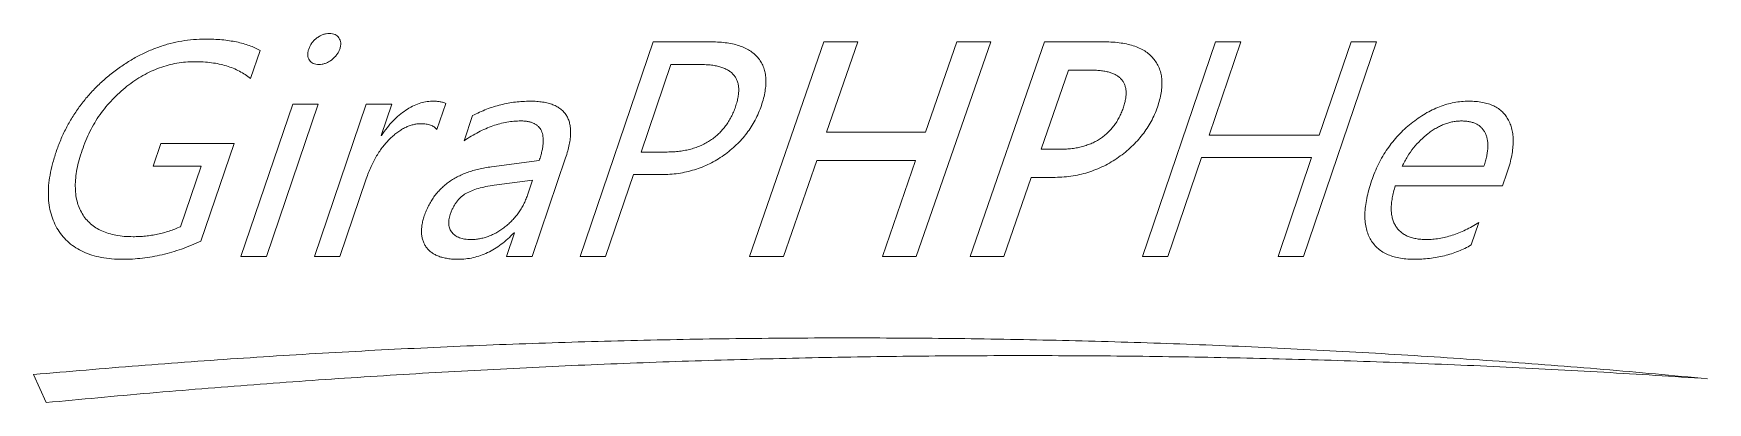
# Model space of a CAD drawing. Header units: inches. Extents: x 7.34 to 15.91, y 8.22 to 10.11.
import ezdxf

# ---------------------------------------------------------------- set-up
doc = ezdxf.new("R2010")
doc.units = ezdxf.units.IN
doc.header["$MEASUREMENT"] = 0

msp = doc.modelspace()

# ---------------------------------------------------------------- linework, layer by layer
at = {"color": 7, "linetype": 'Continuous', "lineweight": 15}
for p, q in [((10.1382, 8.9673), (10.512, 10.0673)), ((10.512, 10.0673), (10.8112, 10.0673)), ((11.0066, 8.9673), (11.3874, 10.0673)), ((11.3874, 10.0673), (11.5611, 10.0673)), ((11.5611, 10.0673), (11.4008, 9.6042)), ((12.2414, 10.0673), (11.8605, 8.9673)), ((11.9073, 9.6042), (12.0677, 10.0673)), ((12.0677, 10.0673), (12.2414, 10.0673)), ((12.1355, 8.9673), (12.5164, 10.0673)), ((12.5164, 10.0673), (12.8235, 10.0673)), ((13.0184, 8.9673), (13.3922, 10.0673)), ((13.5225, 10.0673), (13.3601, 9.5897)), ((13.3922, 10.0673), (13.5225, 10.0673)), ((14.2172, 10.0673), (13.8434, 8.9673)), ((13.9246, 9.5897), (14.087, 10.0673)), ((14.087, 10.0673), (14.2172, 10.0673)), ((8.4995, 10.023), (8.4506, 9.8792)), ((10.6029, 9.9515), (10.4505, 9.5028)), ((10.7526, 9.9515), (10.6029, 9.9515)), ((12.6401, 9.9226), (12.4996, 9.5173)), ((12.7556, 9.9226), (12.6401, 9.9226)), ((8.4013, 8.9673), (8.667, 9.7489)), ((8.7973, 9.7489), (8.5316, 8.9673)), ((8.667, 9.7489), (8.7973, 9.7489)), ((8.7776, 8.9673), (9.0434, 9.7489)), ((9.0434, 9.7489), (9.1736, 9.7489)), ((9.1736, 9.7489), (9.1189, 9.5881)), ((9.4498, 9.7523), (9.4043, 9.6186)), ((9.5438, 9.5607), (9.5875, 9.6896)), ((11.4008, 9.6042), (11.9073, 9.6042)), ((7.9508, 9.4305), (7.9902, 9.5463)), ((7.9902, 9.5463), (8.3665, 9.5463)), ((8.3665, 9.5463), (8.1966, 9.0465)), ((9.1189, 9.5881), (9.1218, 9.5881)), ((13.3601, 9.5897), (13.9246, 9.5897)), ((9.6838, 9.4271), (9.9292, 9.4594)), ((10.064, 9.4732), (9.8921, 8.9673)), ((10.4505, 9.5028), (10.5844, 9.5028)), ((11.3506, 9.4594), (11.1803, 8.9673)), ((11.8571, 9.4594), (11.3506, 9.4594)), ((11.6868, 8.9673), (11.8571, 9.4594)), ((12.4996, 9.5173), (12.5998, 9.5173)), ((13.3208, 9.4739), (13.1487, 8.9673)), ((13.8853, 9.4739), (13.3208, 9.4739)), ((13.7132, 8.9673), (13.8853, 9.4739)), ((8.1969, 9.4305), (7.9508, 9.4305)), ((8.0913, 9.1197), (8.1969, 9.4305)), ((9.0434, 9.3658), (8.9079, 8.9673)), ((9.8946, 9.3581), (9.6985, 9.3326)), ((9.8686, 9.2814), (9.8946, 9.3581)), ((10.4111, 9.3871), (10.2684, 8.9673)), ((10.5538, 9.3871), (10.4111, 9.3871)), ((12.4494, 9.3726), (12.3092, 8.9673)), ((12.5593, 9.3726), (12.4494, 9.3726)), ((14.3498, 9.4305), (14.7679, 9.4305)), ((14.8858, 9.3938), (14.8638, 9.3292)), ((14.8638, 9.3292), (14.3138, 9.3292)), ((9.7618, 8.9673), (9.8032, 9.0892)), ((9.8032, 9.0892), (9.8003, 9.0892)), ((14.7419, 9.141), (14.7028, 9.0261)), ((8.5316, 8.9673), (8.4013, 8.9673)), ((8.9079, 8.9673), (8.7776, 8.9673)), ((9.8921, 8.9673), (9.7618, 8.9673)), ((10.2684, 8.9673), (10.1382, 8.9673)), ((11.1803, 8.9673), (11.0066, 8.9673)), ((11.8605, 8.9673), (11.6868, 8.9673)), ((12.3092, 8.9673), (12.1355, 8.9673)), ((13.1487, 8.9673), (13.0184, 8.9673)), ((13.8434, 8.9673), (13.7132, 8.9673)), ((7.3386, 8.3618), (7.4031, 8.2182))]:
    msp.add_line(p, q, dxfattribs=at)
for points, knots in [([(7.4544, 9.5028), (7.4619, 9.5236), (7.4769, 9.5649), (7.5047, 9.6242), (7.5363, 9.6808), (7.5726, 9.7341), (7.6121, 9.7852), (7.6563, 9.8329), (7.7043, 9.878), (7.756, 9.9197), (7.81, 9.9577), (7.8656, 9.991), (7.9223, 10.0188), (7.9799, 10.0418), (8.0384, 10.0598), (8.0979, 10.0724), (8.1584, 10.0805), (8.199, 10.0813), (8.2195, 10.0818)], [0, 0, 0, 0, 0.0648621, 0.1288254, 0.1920466, 0.2550256, 0.3179361, 0.3813723, 0.4457239, 0.5111888, 0.5763335, 0.6394539, 0.7011172, 0.7616129, 0.8213296, 0.8806244, 0.9399737, 1, 1, 1, 1]), ([(8.2195, 10.0818), (8.234, 10.0816), (8.2622, 10.0813), (8.3033, 10.0787), (8.342, 10.0737), (8.3783, 10.0677), (8.4121, 10.0592), (8.4437, 10.0494), (8.4728, 10.0375), (8.4907, 10.0278), (8.4995, 10.023)], [0, 0, 0, 0, 0.150155, 0.292768, 0.426699, 0.554473, 0.674513, 0.78851, 0.896832, 1, 1, 1, 1]), ([(8.7482, 10.0307), (8.7504, 10.0363), (8.7546, 10.0474), (8.7645, 10.0624), (8.7764, 10.0762), (8.7904, 10.0882), (8.8058, 10.098), (8.8216, 10.1055), (8.8378, 10.11), (8.8488, 10.1105), (8.8543, 10.1107)], [0, 0, 0, 0, 0.127189, 0.252648, 0.379978, 0.513047, 0.644287, 0.766263, 0.884133, 1, 1, 1, 1]), ([(8.8543, 10.1107), (8.8595, 10.1105), (8.8695, 10.1102), (8.8833, 10.1057), (8.8949, 10.0984), (8.9039, 10.0881), (8.91, 10.0758), (8.9132, 10.0618), (8.9119, 10.0464), (8.909, 10.0361), (8.9074, 10.0307)], [0, 0, 0, 0, 0.135148, 0.256098, 0.371934, 0.486663, 0.604471, 0.724266, 0.853288, 1, 1, 1, 1]), ([(10.8112, 10.0673), (10.8252, 10.0671), (10.8521, 10.0667), (10.8908, 10.0625), (10.9262, 10.0561), (10.9584, 10.047), (10.9871, 10.0347), (11.0124, 10.0199), (11.0348, 10.0027), (11.0531, 9.9823), (11.0684, 9.9598), (11.0794, 9.9348), (11.087, 9.9077), (11.0905, 9.8784), (11.0901, 9.8469), (11.086, 9.8134), (11.0787, 9.7776), (11.071, 9.7535), (11.067, 9.741)], [0, 0, 0, 0, 0.0814582, 0.1562865, 0.2257406, 0.2900154, 0.3500197, 0.4063242, 0.4602632, 0.5129389, 0.5650202, 0.6173309, 0.6709637, 0.7278622, 0.7882691, 0.8530427, 0.9236948, 1, 1, 1, 1]), ([(12.8235, 10.0673), (12.8383, 10.0671), (12.8669, 10.0667), (12.908, 10.0623), (12.9455, 10.0554), (12.9794, 10.0458), (13.0098, 10.0331), (13.0367, 10.0176), (13.0599, 9.9991), (13.0793, 9.9778), (13.095, 9.9542), (13.107, 9.9285), (13.1148, 9.9007), (13.119, 9.8709), (13.1186, 9.8391), (13.115, 9.8054), (13.1071, 9.7698), (13.0995, 9.7458), (13.0955, 9.7333)], [0, 0, 0, 0, 0.083237, 0.160098, 0.231001, 0.296496, 0.357441, 0.41517, 0.469848, 0.523058, 0.575768, 0.627918, 0.68152, 0.736946, 0.796072, 0.85894, 0.926783, 1, 1, 1, 1]), ([(8.1639, 9.966), (8.1485, 9.9656), (8.118, 9.9648), (8.0727, 9.9588), (8.0281, 9.9487), (7.9843, 9.9349), (7.9412, 9.9172), (7.8988, 9.8954), (7.8573, 9.8694), (7.8169, 9.84), (7.7782, 9.8074), (7.7422, 9.7723), (7.709, 9.7348), (7.6789, 9.6949), (7.6514, 9.6528), (7.6273, 9.6082), (7.6056, 9.5614), (7.5938, 9.5288), (7.5878, 9.5123)], [0, 0, 0, 0, 0.0588156, 0.1171922, 0.1753359, 0.2339231, 0.293372, 0.3542146, 0.4166206, 0.4810583, 0.5461737, 0.6104454, 0.6742165, 0.7380691, 0.8022958, 0.8669308, 0.932855, 1, 1, 1, 1]), ([(8.4506, 9.8792), (8.4417, 9.8862), (8.4237, 9.9003), (8.3936, 9.9177), (8.3613, 9.9328), (8.3266, 9.945), (8.2893, 9.9545), (8.2497, 9.9611), (8.2076, 9.9653), (8.1787, 9.9658), (8.1639, 9.966)], [0, 0, 0, 0, 0.110949, 0.224356, 0.340178, 0.460188, 0.585407, 0.716736, 0.854219, 1, 1, 1, 1]), ([(8.8002, 9.9515), (8.7951, 9.9517), (8.7853, 9.9521), (8.7717, 9.9566), (8.7603, 9.9637), (8.7513, 9.9736), (8.7454, 9.9858), (8.7425, 9.9997), (8.7438, 10.015), (8.7467, 10.0252), (8.7482, 10.0307)], [0, 0, 0, 0, 0.134941, 0.255588, 0.370205, 0.484959, 0.601654, 0.72067, 0.851375, 1, 1, 1, 1]), ([(8.9074, 10.0307), (8.9054, 10.0253), (8.9012, 10.0146), (8.8915, 9.9999), (8.8795, 9.9863), (8.8652, 9.9743), (8.8498, 9.9642), (8.8335, 9.9571), (8.817, 9.9522), (8.8058, 9.9518), (8.8002, 9.9515)], [0, 0, 0, 0, 0.1219171, 0.2435922, 0.3717502, 0.5058016, 0.6390188, 0.7615754, 0.8827439, 1, 1, 1, 1]), ([(10.9344, 9.7349), (10.9372, 9.7436), (10.9425, 9.7603), (10.948, 9.785), (10.9508, 9.8079), (10.9512, 9.8292), (10.949, 9.8488), (10.944, 9.8669), (10.9365, 9.8833), (10.9262, 9.8979), (10.9133, 9.9107), (10.8978, 9.9217), (10.8798, 9.9308), (10.8594, 9.9386), (10.8363, 9.9443), (10.8107, 9.9486), (10.7825, 9.951), (10.7629, 9.9514), (10.7526, 9.9515)], [0, 0, 0, 0, 0.076742, 0.147433, 0.211853, 0.270759, 0.325596, 0.377536, 0.427125, 0.476678, 0.526838, 0.57904, 0.635413, 0.696348, 0.762404, 0.834979, 0.913825, 1, 1, 1, 1]), ([(12.9198, 9.7274), (12.9224, 9.7353), (12.9272, 9.7503), (12.9322, 9.7725), (12.9351, 9.7931), (12.9354, 9.8124), (12.9335, 9.8301), (12.9289, 9.8463), (12.9221, 9.861), (12.9128, 9.8742), (12.9012, 9.8857), (12.8873, 9.8959), (12.871, 9.9041), (12.8524, 9.9109), (12.8315, 9.9163), (12.8083, 9.92), (12.7827, 9.9223), (12.7649, 9.9225), (12.7556, 9.9226)], [0, 0, 0, 0, 0.076952, 0.14668, 0.211027, 0.270619, 0.324967, 0.376678, 0.426229, 0.475046, 0.525608, 0.577769, 0.634519, 0.695072, 0.761727, 0.834219, 0.913746, 1, 1, 1, 1]), ([(9.1218, 9.5881), (9.1309, 9.6013), (9.1487, 9.6271), (9.1787, 9.6618), (9.2105, 9.692), (9.2441, 9.7172), (9.2782, 9.7377), (9.3126, 9.7524), (9.3467, 9.7615), (9.3694, 9.7628), (9.3806, 9.7634)], [0, 0, 0, 0, 0.148252, 0.288997, 0.423017, 0.552846, 0.675882, 0.790112, 0.897213, 1, 1, 1, 1]), ([(9.3806, 9.7634), (9.3879, 9.7633), (9.4017, 9.763), (9.4207, 9.7612), (9.4366, 9.7577), (9.4456, 9.754), (9.4498, 9.7523)], [0, 0, 0, 0, 0.314018, 0.58459, 0.811444, 1, 1, 1, 1]), ([(9.5875, 9.6896), (9.5993, 9.6955), (9.6229, 9.7071), (9.6589, 9.7223), (9.6954, 9.735), (9.7322, 9.7455), (9.7694, 9.7532), (9.8068, 9.7593), (9.8446, 9.7627), (9.8699, 9.7631), (9.8826, 9.7634)], [0, 0, 0, 0, 0.129091, 0.25613, 0.381638, 0.506339, 0.629809, 0.752795, 0.87625, 1, 1, 1, 1]), ([(9.8826, 9.7634), (9.8938, 9.7632), (9.9152, 9.7628), (9.9458, 9.7594), (9.9736, 9.7539), (9.9984, 9.746), (10.0204, 9.7358), (10.0396, 9.7234), (10.0555, 9.7082), (10.0687, 9.6911), (10.0784, 9.6714), (10.0855, 9.6498), (10.0892, 9.6256), (10.0899, 9.5994), (10.0882, 9.5709), (10.0829, 9.5402), (10.075, 9.5073), (10.0678, 9.4849), (10.064, 9.4732)], [0, 0, 0, 0, 0.077491, 0.148569, 0.213737, 0.273644, 0.329125, 0.381228, 0.431573, 0.480867, 0.530715, 0.583007, 0.638667, 0.699405, 0.76495, 0.836525, 0.91509, 1, 1, 1, 1]), ([(11.067, 9.741), (11.0623, 9.7282), (11.0529, 9.703), (11.0356, 9.6665), (11.0154, 9.632), (10.9928, 9.599), (10.9671, 9.568), (10.9387, 9.5388), (10.9078, 9.5112), (10.8743, 9.4857), (10.839, 9.4624), (10.802, 9.4422), (10.7637, 9.4252), (10.7241, 9.4114), (10.6834, 9.4006), (10.6414, 9.3925), (10.598, 9.388), (10.5687, 9.3874), (10.5538, 9.3871)], [0, 0, 0, 0, 0.061192, 0.121364, 0.181492, 0.241326, 0.301653, 0.362673, 0.42451, 0.488241, 0.552027, 0.615114, 0.677923, 0.740558, 0.80384, 0.8678, 0.933037, 1, 1, 1, 1]), ([(10.5844, 9.5028), (10.5951, 9.503), (10.6164, 9.5033), (10.6475, 9.5063), (10.6773, 9.5111), (10.7059, 9.5175), (10.7331, 9.5262), (10.759, 9.5367), (10.7837, 9.5487), (10.8068, 9.5632), (10.8286, 9.5789), (10.8487, 9.5966), (10.8672, 9.6158), (10.8841, 9.6365), (10.8994, 9.6588), (10.9126, 9.6828), (10.9248, 9.708), (10.9312, 9.7258), (10.9344, 9.7349)], [0, 0, 0, 0, 0.071643, 0.141059, 0.207502, 0.272253, 0.33529, 0.396854, 0.457773, 0.517813, 0.577314, 0.63658, 0.69502, 0.754464, 0.813916, 0.874233, 0.936286, 1, 1, 1, 1]), ([(13.0955, 9.7333), (13.0909, 9.7206), (13.0816, 9.6953), (13.0633, 9.6593), (13.0428, 9.6246), (13.0194, 9.5914), (12.9929, 9.56), (12.9635, 9.5303), (12.9314, 9.502), (12.8965, 9.4755), (12.8596, 9.4513), (12.8209, 9.4302), (12.7806, 9.4126), (12.7392, 9.3977), (12.6962, 9.3864), (12.6518, 9.3787), (12.606, 9.3734), (12.575, 9.3729), (12.5593, 9.3726)], [0, 0, 0, 0, 0.058814, 0.117083, 0.175507, 0.234147, 0.293775, 0.354115, 0.416203, 0.480137, 0.544403, 0.608287, 0.671768, 0.735504, 0.799666, 0.86501, 0.931697, 1, 1, 1, 1]), ([(12.5998, 9.5173), (12.6098, 9.5175), (12.6293, 9.5179), (12.6579, 9.5204), (12.6853, 9.5246), (12.7115, 9.5307), (12.7363, 9.5385), (12.76, 9.5477), (12.7824, 9.5588), (12.8035, 9.5717), (12.8231, 9.5863), (12.8416, 9.602), (12.8583, 9.6195), (12.8736, 9.6382), (12.8874, 9.6584), (12.8998, 9.6801), (12.9108, 9.7031), (12.9168, 9.7192), (12.9198, 9.7274)], [0, 0, 0, 0, 0.072576, 0.142084, 0.209396, 0.27485, 0.337599, 0.399035, 0.459741, 0.519687, 0.579042, 0.637877, 0.696567, 0.754761, 0.814058, 0.874861, 0.936317, 1, 1, 1, 1]), ([(14.1924, 9.3552), (14.1976, 9.37), (14.2081, 9.3993), (14.2276, 9.4413), (14.2489, 9.4815), (14.2733, 9.5194), (14.3, 9.5552), (14.3293, 9.589), (14.361, 9.6207), (14.395, 9.6499), (14.4304, 9.6764), (14.4665, 9.6996), (14.5028, 9.7194), (14.5398, 9.7353), (14.577, 9.7478), (14.6145, 9.757), (14.6525, 9.7623), (14.6779, 9.763), (14.6906, 9.7634)], [0, 0, 0, 0, 0.068729, 0.136231, 0.202539, 0.268007, 0.3331, 0.398153, 0.463507, 0.529276, 0.594368, 0.656722, 0.717129, 0.77538, 0.832477, 0.888839, 0.944483, 1, 1, 1, 1]), ([(14.6906, 9.7634), (14.7028, 9.7631), (14.7263, 9.7625), (14.76, 9.758), (14.7905, 9.7504), (14.8179, 9.7399), (14.8421, 9.7259), (14.8629, 9.7088), (14.8805, 9.6886), (14.8949, 9.6655), (14.9057, 9.6397), (14.9135, 9.6115), (14.9174, 9.5808), (14.9179, 9.5479), (14.9152, 9.5125), (14.9085, 9.4749), (14.8992, 9.4349), (14.8903, 9.4079), (14.8858, 9.3938)], [0, 0, 0, 0, 0.070899, 0.136199, 0.196646, 0.252996, 0.306092, 0.357653, 0.40878, 0.460829, 0.51451, 0.570729, 0.629846, 0.693259, 0.76167, 0.835278, 0.914393, 1, 1, 1, 1]), ([(9.3218, 9.6476), (9.3153, 9.6474), (9.3021, 9.647), (9.2825, 9.6431), (9.2629, 9.6373), (9.2432, 9.629), (9.2237, 9.6183), (9.2043, 9.605), (9.1846, 9.5897), (9.1653, 9.572), (9.1463, 9.5525), (9.1284, 9.5308), (9.1115, 9.5076), (9.0956, 9.4826), (9.081, 9.4558), (9.0671, 9.4275), (9.0544, 9.3974), (9.0471, 9.3765), (9.0434, 9.3658)], [0, 0, 0, 0, 0.046408, 0.093533, 0.142449, 0.192675, 0.245472, 0.301353, 0.36084, 0.423387, 0.488536, 0.555098, 0.623737, 0.693977, 0.766553, 0.841483, 0.919225, 1, 1, 1, 1]), ([(9.4043, 9.6186), (9.4, 9.6232), (9.391, 9.6326), (9.3717, 9.6415), (9.3483, 9.6468), (9.3311, 9.6473), (9.3218, 9.6476)], [0, 0, 0, 0, 0.205408, 0.42926, 0.691512, 1, 1, 1, 1]), ([(9.8353, 9.6621), (9.8234, 9.6618), (9.7994, 9.6611), (9.7633, 9.6561), (9.7271, 9.6483), (9.6907, 9.637), (9.6541, 9.6228), (9.6173, 9.6051), (9.5802, 9.5847), (9.5561, 9.5688), (9.5438, 9.5607)], [0, 0, 0, 0, 0.114181, 0.229968, 0.348212, 0.46902, 0.59451, 0.724005, 0.859412, 1, 1, 1, 1]), ([(9.9292, 9.4594), (9.9318, 9.4676), (9.9369, 9.4833), (9.9429, 9.5063), (9.947, 9.5277), (9.9493, 9.5476), (9.9499, 9.5658), (9.9486, 9.5826), (9.9455, 9.5978), (9.9404, 9.6114), (9.9337, 9.6235), (9.9248, 9.6339), (9.9145, 9.6428), (9.902, 9.6499), (9.888, 9.6556), (9.872, 9.6592), (9.8543, 9.6619), (9.8418, 9.662), (9.8353, 9.6621)], [0, 0, 0, 0, 0.092555, 0.177096, 0.255474, 0.326462, 0.392141, 0.451515, 0.506999, 0.558042, 0.607409, 0.655152, 0.704038, 0.75381, 0.808, 0.866392, 0.930245, 1, 1, 1, 1]), ([(14.653, 9.6621), (14.6457, 9.6619), (14.6311, 9.6617), (14.6093, 9.6582), (14.5876, 9.6533), (14.5662, 9.6462), (14.5448, 9.6372), (14.5238, 9.6259), (14.5026, 9.6131), (14.4751, 9.5927), (14.442, 9.5641), (14.4066, 9.5244), (14.3752, 9.4798), (14.3584, 9.4471), (14.3498, 9.4305)], [0, 0, 0, 0, 0.054727, 0.109416, 0.164387, 0.220719, 0.278307, 0.337564, 0.399053, 0.46321, 0.593452, 0.725189, 0.859993, 1, 1, 1, 1]), ([(14.7679, 9.4305), (14.7708, 9.4393), (14.7763, 9.4564), (14.782, 9.4816), (14.7863, 9.5052), (14.7882, 9.5274), (14.7877, 9.5481), (14.7857, 9.5672), (14.781, 9.5848), (14.7746, 9.601), (14.7659, 9.6154), (14.7553, 9.628), (14.743, 9.6388), (14.7286, 9.6474), (14.7123, 9.6539), (14.6942, 9.6587), (14.6742, 9.6617), (14.6603, 9.6619), (14.653, 9.6621)], [0, 0, 0, 0, 0.087681, 0.168706, 0.24372, 0.313603, 0.378294, 0.438416, 0.494957, 0.549466, 0.601755, 0.652715, 0.703595, 0.755884, 0.810393, 0.868489, 0.931712, 1, 1, 1, 1]), ([(7.7955, 8.9528), (7.7765, 8.9532), (7.7399, 8.9539), (7.6872, 8.9614), (7.6388, 8.9728), (7.5948, 8.9894), (7.5553, 9.0108), (7.5199, 9.0367), (7.4895, 9.0679), (7.4636, 9.1033), (7.4428, 9.1426), (7.4272, 9.1853), (7.4179, 9.2311), (7.4139, 9.2799), (7.4153, 9.3316), (7.423, 9.3862), (7.4356, 9.4439), (7.448, 9.4827), (7.4544, 9.5028)], [0, 0, 0, 0, 0.071608, 0.138369, 0.200871, 0.259426, 0.315552, 0.370171, 0.424597, 0.479676, 0.535532, 0.592254, 0.650789, 0.712008, 0.776741, 0.846044, 0.92019, 1, 1, 1, 1]), ([(7.5878, 9.5123), (7.5825, 9.4956), (7.5722, 9.4634), (7.561, 9.4157), (7.5542, 9.3708), (7.5521, 9.3285), (7.5542, 9.2889), (7.5606, 9.2519), (7.5718, 9.2179), (7.5872, 9.1867), (7.6067, 9.1586), (7.6304, 9.1344), (7.6576, 9.1138), (7.6887, 9.0973), (7.7234, 9.0844), (7.7618, 9.0753), (7.8038, 9.0695), (7.8331, 9.0689), (7.8484, 9.0686)], [0, 0, 0, 0, 0.082987, 0.159747, 0.230978, 0.297264, 0.359303, 0.417885, 0.473717, 0.528161, 0.581584, 0.634195, 0.687304, 0.742248, 0.800033, 0.861589, 0.92804, 1, 1, 1, 1]), ([(9.3405, 9.1756), (9.3437, 9.1844), (9.35, 9.2018), (9.3617, 9.2266), (9.3745, 9.2504), (9.3892, 9.2725), (9.4054, 9.2932), (9.4231, 9.3125), (9.4424, 9.3303), (9.4629, 9.347), (9.4853, 9.3619), (9.5091, 9.3755), (9.5345, 9.3877), (9.5614, 9.3985), (9.5898, 9.4078), (9.6197, 9.4157), (9.6512, 9.4223), (9.6728, 9.4255), (9.6838, 9.4271)], [0, 0, 0, 0, 0.0621988, 0.1229855, 0.1824427, 0.241399, 0.2992645, 0.3571017, 0.4152791, 0.4737667, 0.5330016, 0.5936309, 0.655967, 0.7202973, 0.7862501, 0.8547141, 0.9259013, 1, 1, 1, 1]), ([(14.4077, 8.9528), (14.3945, 8.9531), (14.3692, 8.9536), (14.3329, 8.9586), (14.2999, 8.9669), (14.2701, 8.9785), (14.2435, 8.9932), (14.2203, 9.0115), (14.2008, 9.0333), (14.1842, 9.0581), (14.172, 9.0862), (14.1629, 9.1168), (14.1585, 9.1503), (14.1573, 9.1863), (14.1606, 9.2249), (14.1671, 9.2661), (14.178, 9.3099), (14.1875, 9.3397), (14.1924, 9.3552)], [0, 0, 0, 0, 0.069789, 0.134514, 0.194486, 0.250451, 0.30374, 0.355377, 0.406732, 0.459085, 0.513082, 0.569012, 0.628522, 0.691874, 0.760203, 0.834061, 0.913669, 1, 1, 1, 1]), ([(9.6985, 9.3326), (9.6842, 9.3303), (9.6568, 9.3261), (9.618, 9.317), (9.5839, 9.305), (9.5583, 9.2933), (9.5403, 9.2819), (9.5279, 9.272), (9.5163, 9.2608), (9.506, 9.2477), (9.4962, 9.2335), (9.4877, 9.2176), (9.4797, 9.2005), (9.4753, 9.1884), (9.473, 9.1822)], [0, 0, 0, 0, 0.150471, 0.28704, 0.412016, 0.524495, 0.578223, 0.632131, 0.687908, 0.74511, 0.804677, 0.866194, 0.931538, 1, 1, 1, 1]), ([(9.5782, 9.0542), (9.5859, 9.0543), (9.6012, 9.0545), (9.624, 9.058), (9.6464, 9.0628), (9.6685, 9.07), (9.6903, 9.0791), (9.7117, 9.0902), (9.7329, 9.1031), (9.7533, 9.1182), (9.7728, 9.1349), (9.7912, 9.1525), (9.808, 9.1713), (9.8231, 9.1913), (9.837, 9.2121), (9.8492, 9.2341), (9.86, 9.2572), (9.8657, 9.2733), (9.8686, 9.2814)], [0, 0, 0, 0, 0.058812, 0.116988, 0.175417, 0.234087, 0.294006, 0.355591, 0.418435, 0.483542, 0.549346, 0.614133, 0.678198, 0.741921, 0.805519, 0.869481, 0.934186, 1, 1, 1, 1]), ([(14.3138, 9.3292), (14.3107, 9.3186), (14.3046, 9.2981), (14.2981, 9.268), (14.2937, 9.2397), (14.2926, 9.2131), (14.2939, 9.1885), (14.2976, 9.1657), (14.3041, 9.1447), (14.3135, 9.1257), (14.3254, 9.1089), (14.3394, 9.094), (14.3561, 9.0816), (14.3749, 9.0714), (14.3961, 9.0638), (14.4196, 9.0581), (14.4453, 9.0548), (14.4633, 9.0544), (14.4726, 9.0542)], [0, 0, 0, 0, 0.084643, 0.163256, 0.23619, 0.303821, 0.366288, 0.424868, 0.480576, 0.534039, 0.586271, 0.638148, 0.690124, 0.744649, 0.801293, 0.862503, 0.928907, 1, 1, 1, 1]), ([(9.5135, 8.9528), (9.5042, 8.953), (9.4862, 8.9532), (9.4602, 8.9563), (9.4365, 8.9609), (9.4149, 8.9674), (9.3956, 8.976), (9.3784, 8.9864), (9.3636, 8.999), (9.351, 9.0133), (9.3411, 9.0294), (9.3332, 9.0466), (9.3284, 9.0652), (9.3255, 9.085), (9.3258, 9.106), (9.3279, 9.1282), (9.3331, 9.1517), (9.338, 9.1674), (9.3405, 9.1756)], [0, 0, 0, 0, 0.080496, 0.154941, 0.224417, 0.288243, 0.348653, 0.405738, 0.460984, 0.515245, 0.56889, 0.62291, 0.677369, 0.734351, 0.794042, 0.857957, 0.926294, 1, 1, 1, 1]), ([(9.473, 9.1822), (9.4705, 9.1733), (9.4656, 9.1565), (9.4647, 9.1314), (9.4699, 9.1087), (9.4816, 9.0891), (9.4988, 9.0731), (9.5212, 9.062), (9.5482, 9.0552), (9.5678, 9.0545), (9.5782, 9.0542)], [0, 0, 0, 0, 0.136841, 0.257548, 0.367837, 0.478013, 0.591051, 0.710474, 0.845419, 1, 1, 1, 1]), ([(7.8484, 9.0686), (7.8592, 9.0688), (7.8805, 9.0693), (7.9123, 9.0715), (7.9436, 9.0756), (7.9743, 9.0813), (8.0045, 9.0882), (8.0339, 9.0971), (8.0629, 9.1075), (8.0818, 9.1156), (8.0913, 9.1197)], [0, 0, 0, 0, 0.129362, 0.256283, 0.38213, 0.507172, 0.630665, 0.753397, 0.876392, 1, 1, 1, 1]), ([(9.8003, 9.0892), (9.7896, 9.0784), (9.7687, 9.0574), (9.7354, 9.0292), (9.7006, 9.006), (9.6652, 8.9864), (9.6287, 8.9715), (9.5911, 8.9608), (9.5527, 8.9539), (9.5266, 8.9532), (9.5135, 8.9528)], [0, 0, 0, 0, 0.139414, 0.272004, 0.399591, 0.522485, 0.642852, 0.760867, 0.880164, 1, 1, 1, 1]), ([(14.4726, 9.0542), (14.4835, 9.0544), (14.5056, 9.055), (14.5387, 9.0592), (14.572, 9.066), (14.6056, 9.0756), (14.6395, 9.0878), (14.6736, 9.1029), (14.708, 9.1205), (14.7305, 9.1341), (14.7419, 9.141)], [0, 0, 0, 0, 0.114473, 0.230509, 0.348852, 0.470203, 0.595956, 0.725222, 0.859983, 1, 1, 1, 1]), ([(8.1966, 9.0465), (8.1802, 9.039), (8.1476, 9.0241), (8.0978, 9.0052), (8.0478, 8.9891), (7.9976, 8.976), (7.9473, 8.9654), (7.8968, 8.9584), (7.8462, 8.9535), (7.8124, 8.9531), (7.7955, 8.9528)], [0, 0, 0, 0, 0.130416, 0.258639, 0.385029, 0.509436, 0.633414, 0.75554, 0.877991, 1, 1, 1, 1]), ([(14.7028, 9.0261), (14.6921, 9.0202), (14.6706, 9.0084), (14.6368, 8.9935), (14.6017, 8.9812), (14.5654, 8.9706), (14.5277, 8.9629), (14.4889, 8.9569), (14.4487, 8.9535), (14.4215, 8.9531), (14.4077, 8.9528)], [0, 0, 0, 0, 0.11906, 0.238872, 0.359791, 0.482189, 0.606917, 0.734809, 0.865407, 1, 1, 1, 1])]:
    msp.add_open_spline(points, degree=3, knots=knots, dxfattribs=at)
for points in [[(15.9131, 8.3404), (11.6363, 8.7478), (7.3386, 8.3618)], [(7.4031, 8.2182), (11.6552, 8.6278), (15.9131, 8.3404)]]:
    msp.add_open_spline(points, degree=2, dxfattribs=at)

doc.saveas('drawing.dxf')
